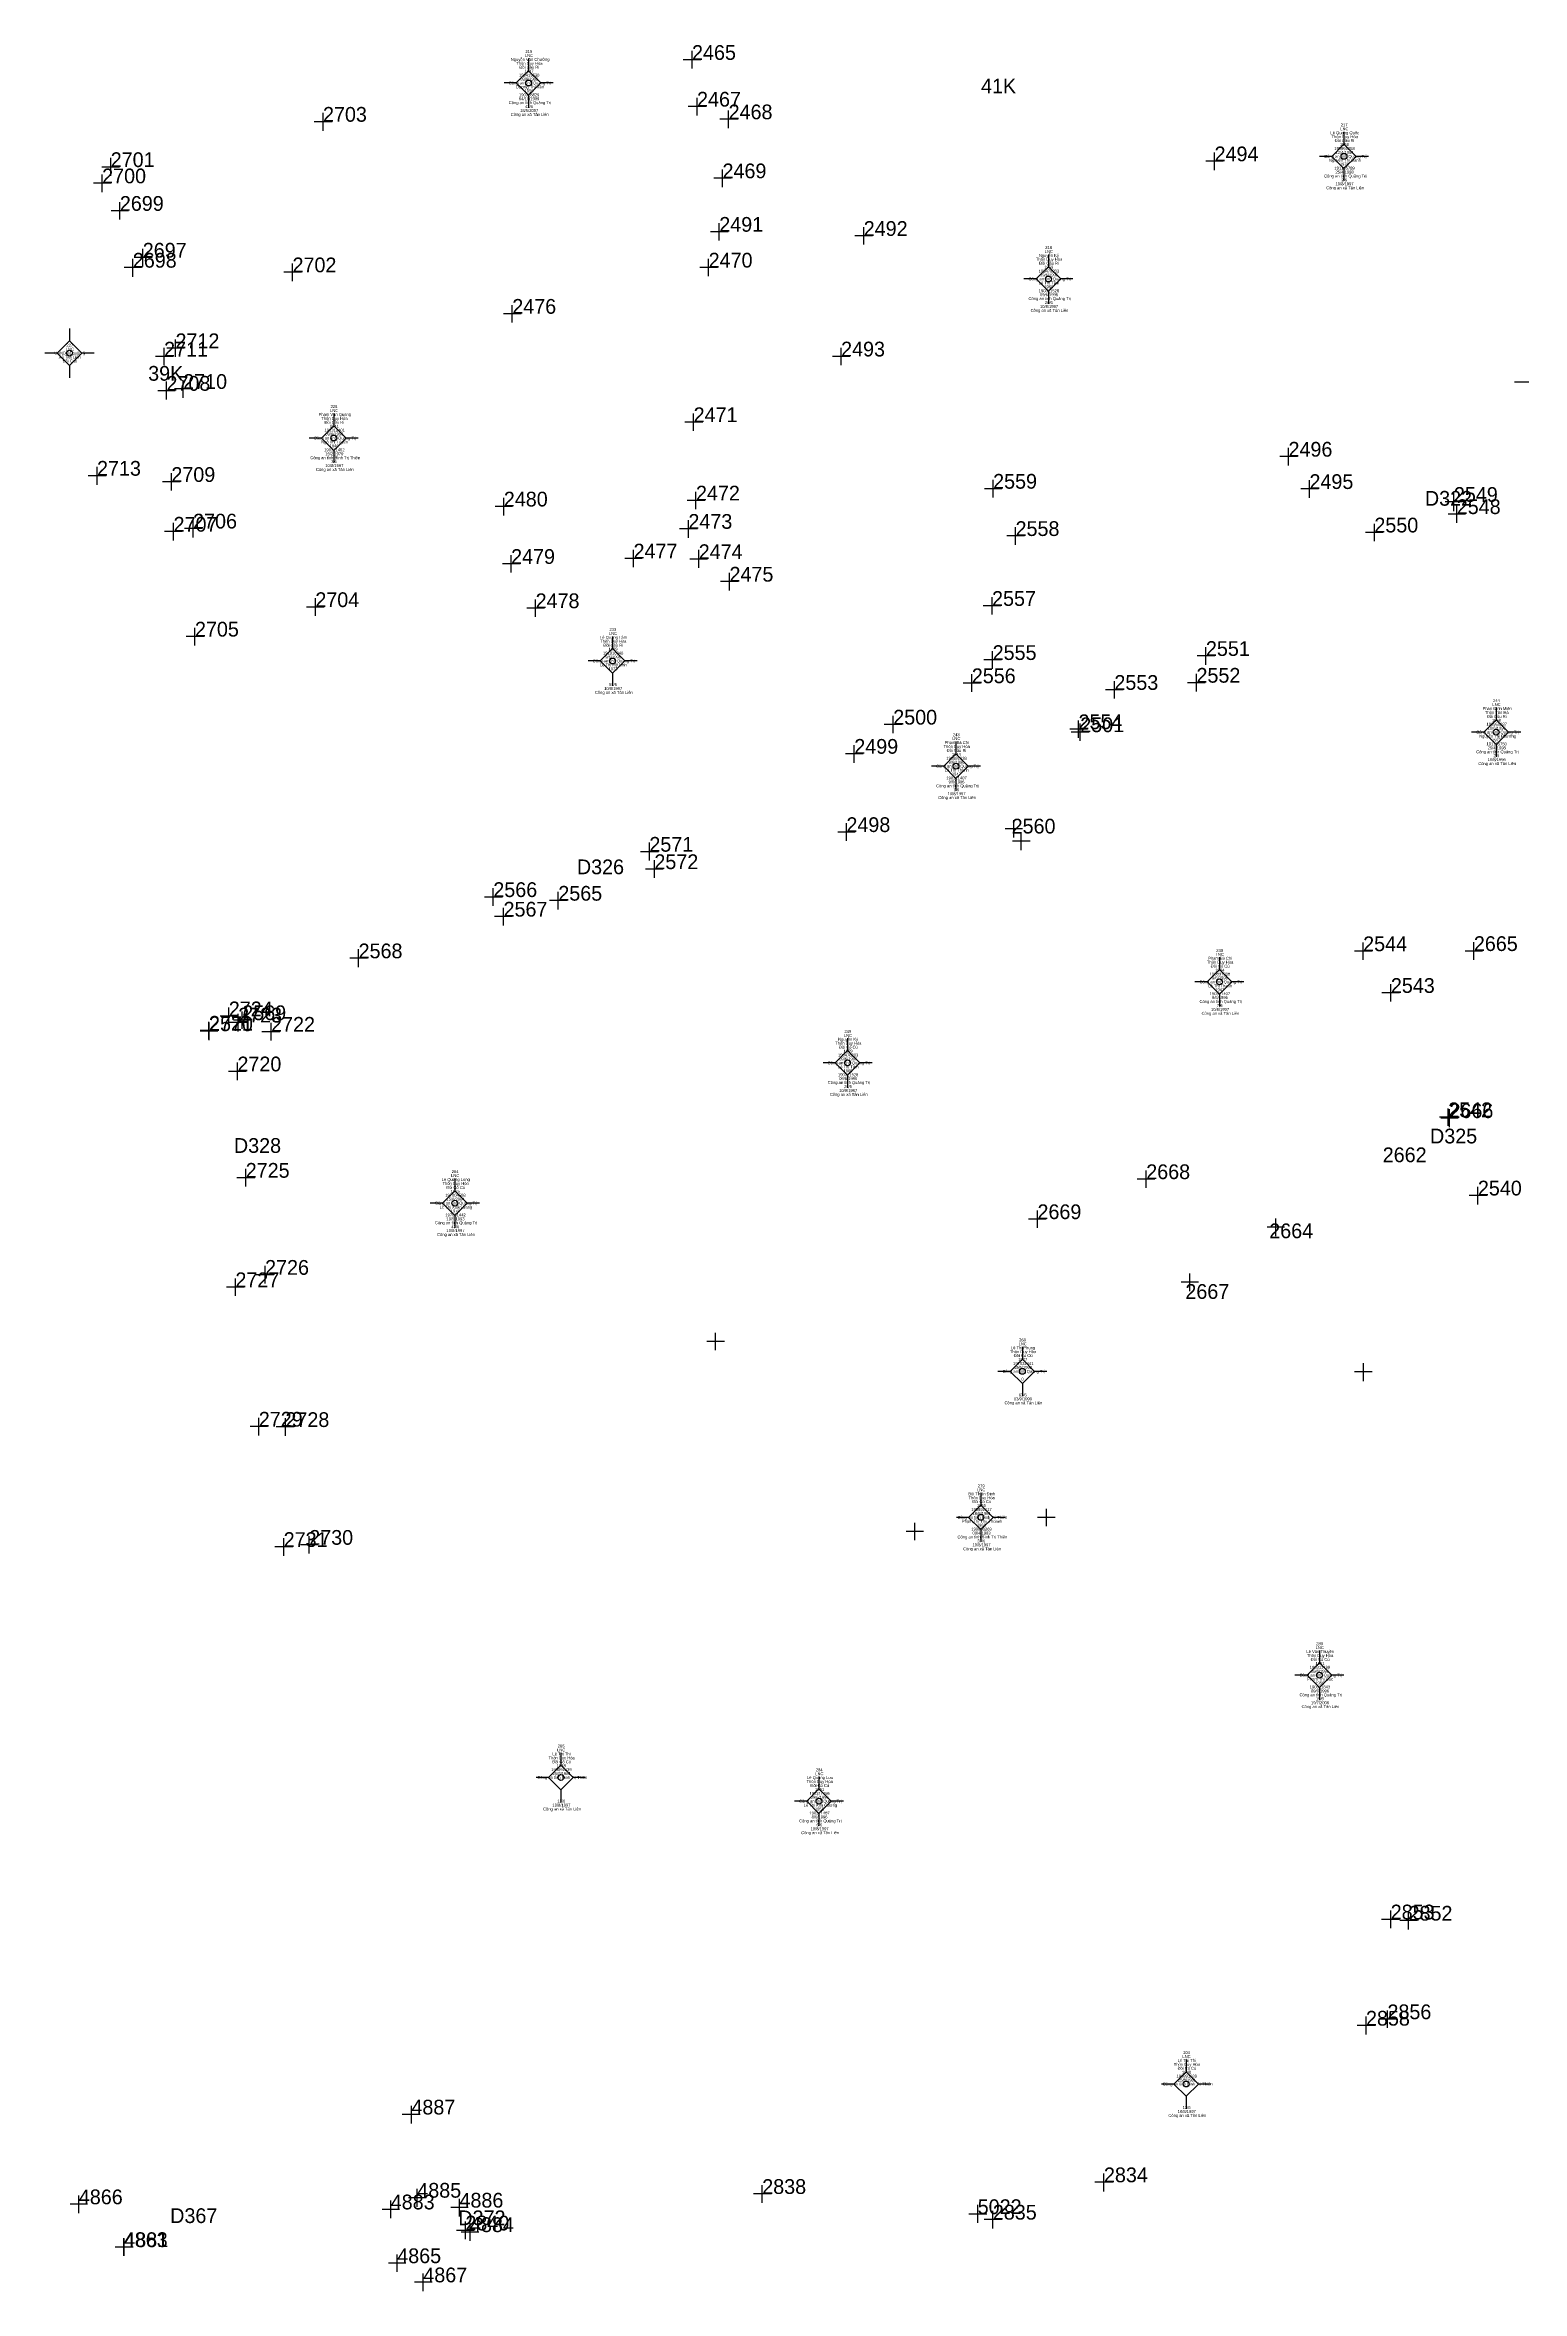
# Model space of a CAD drawing. Extents: x 548949 to 550223, y 1836732 to 1838051.
# Drawn here: x 549713.8 to 549864, y 1837399.5 to 1837628 of the extents above; entities that cross this region are included whole.
import ezdxf

# ---------------------------------------------------------------- set-up
doc = ezdxf.new("R2010")
doc.units = 0
for name, color, linetype in [('Level 11', 7, 'Continuous'), ('Level 15', 7, 'Continuous'), ('Level 4', 7, 'Continuous'), ('Level 5', 7, 'Continuous')]:
    doc.layers.add(name, color=color, linetype=linetype)

msp = doc.modelspace()

# ---------------------------------------------------------------- linework, layer by layer
at = {"layer": 'Level 11'}
for p, q in [((549762.97, 1837625.34), (549761.72, 1837624.09)), ((549762.97, 1837626.59), (549762.97, 1837625.34)), ((549764.22, 1837624.09), (549762.97, 1837625.34)), ((549761.72, 1837624.09), (549760.47, 1837624.09)), ((549761.72, 1837624.09), (549762.97, 1837622.84)), ((549762.97, 1837622.84), (549764.22, 1837624.09)), ((549762.97, 1837622.84), (549762.97, 1837621.59)), ((549765.47, 1837624.09), (549764.22, 1837624.09)), ((549845.89, 1837617.88), (549844.64, 1837616.63)), ((549845.89, 1837619.13), (549845.89, 1837617.88)), ((549847.14, 1837616.63), (549845.89, 1837617.88)), ((549844.64, 1837616.63), (549843.39, 1837616.63)), ((549844.64, 1837616.63), (549845.89, 1837615.38)), ((549845.89, 1837615.38), (549847.14, 1837616.63)), ((549848.39, 1837616.63), (549847.14, 1837616.63)), ((549845.89, 1837615.38), (549845.89, 1837614.13)), ((549815.83, 1837606.66), (549815.83, 1837605.41)), ((549814.58, 1837604.16), (549813.33, 1837604.16)), ((549815.83, 1837605.41), (549814.58, 1837604.16)), ((549814.58, 1837604.16), (549815.83, 1837602.91)), ((549817.08, 1837604.16), (549815.83, 1837605.41)), ((549815.83, 1837602.91), (549817.08, 1837604.16)), ((549818.33, 1837604.16), (549817.08, 1837604.16)), ((549815.83, 1837602.91), (549815.83, 1837601.66)), ((549716.28, 1837597.87), (549715.03, 1837596.62)), ((549716.28, 1837599.12), (549716.28, 1837597.87)), ((549717.53, 1837596.62), (549716.28, 1837597.87)), ((549715.03, 1837596.62), (549713.78, 1837596.62)), ((549715.03, 1837596.62), (549716.28, 1837595.37)), ((549716.28, 1837595.37), (549717.53, 1837596.62)), ((549716.28, 1837595.37), (549716.28, 1837594.12)), ((549718.78, 1837596.62), (549717.53, 1837596.62)), ((549743.15, 1837590.48), (549743.15, 1837589.23)), ((549743.15, 1837589.23), (549741.9, 1837587.98)), ((549744.4, 1837587.98), (549743.15, 1837589.23)), ((549741.9, 1837587.98), (549740.65, 1837587.98)), ((549741.9, 1837587.98), (549743.15, 1837586.73)), ((549743.15, 1837586.73), (549744.4, 1837587.98)), ((549743.15, 1837586.73), (549743.15, 1837585.48)), ((549745.65, 1837587.98), (549744.4, 1837587.98)), ((549771.51, 1837567.81), (549771.51, 1837566.56)), ((549770.26, 1837565.31), (549769.01, 1837565.31)), ((549771.51, 1837566.56), (549770.26, 1837565.31)), ((549770.26, 1837565.31), (549771.51, 1837564.06)), ((549772.76, 1837565.31), (549771.51, 1837566.56)), ((549771.51, 1837564.06), (549772.76, 1837565.31)), ((549774.01, 1837565.31), (549772.76, 1837565.31)), ((549771.51, 1837564.06), (549771.51, 1837562.81)), ((549861.36, 1837559.32), (549860.11, 1837558.07)), ((549861.36, 1837560.57), (549861.36, 1837559.32)), ((549862.61, 1837558.07), (549861.36, 1837559.32)), ((549806.43, 1837557.11), (549806.43, 1837555.86)), ((549860.11, 1837558.07), (549858.86, 1837558.07)), ((549860.11, 1837558.07), (549861.36, 1837556.82)), ((549861.36, 1837556.82), (549862.61, 1837558.07)), ((549861.36, 1837556.82), (549861.36, 1837555.57)), ((549863.86, 1837558.07), (549862.61, 1837558.07)), ((549805.18, 1837554.61), (549803.93, 1837554.61)), ((549806.43, 1837555.86), (549805.18, 1837554.61)), ((549805.18, 1837554.61), (549806.43, 1837553.36)), ((549807.68, 1837554.61), (549806.43, 1837555.86)), ((549806.43, 1837553.36), (549807.68, 1837554.61)), ((549808.93, 1837554.61), (549807.68, 1837554.61)), ((549806.43, 1837553.36), (549806.43, 1837552.11)), ((549833.22, 1837533.92), (549831.97, 1837532.67)), ((549833.22, 1837535.17), (549833.22, 1837533.92)), ((549834.47, 1837532.67), (549833.22, 1837533.92)), ((549831.97, 1837532.67), (549830.72, 1837532.67)), ((549831.97, 1837532.67), (549833.22, 1837531.42)), ((549833.22, 1837531.42), (549834.47, 1837532.67)), ((549833.22, 1837531.42), (549833.22, 1837530.17)), ((549835.72, 1837532.67), (549834.47, 1837532.67)), ((549795.41, 1837526.93), (549795.41, 1837525.68)), ((549794.16, 1837524.43), (549792.91, 1837524.43)), ((549795.41, 1837525.68), (549794.16, 1837524.43)), ((549794.16, 1837524.43), (549795.41, 1837523.18)), ((549796.66, 1837524.43), (549795.41, 1837525.68)), ((549795.41, 1837523.18), (549796.66, 1837524.43)), ((549797.91, 1837524.43), (549796.66, 1837524.43)), ((549795.41, 1837523.18), (549795.41, 1837521.93)), ((549755.47, 1837512.67), (549755.47, 1837511.42)), ((549755.47, 1837511.42), (549754.22, 1837510.17)), ((549756.72, 1837510.17), (549755.47, 1837511.42)), ((549754.22, 1837510.17), (549752.97, 1837510.17)), ((549754.22, 1837510.17), (549755.47, 1837508.92)), ((549755.47, 1837508.92), (549756.72, 1837510.17)), ((549755.47, 1837508.92), (549755.47, 1837507.67)), ((549757.97, 1837510.17), (549756.72, 1837510.17)), ((549813.18, 1837495.56), (549813.18, 1837494.31)), ((549811.93, 1837493.06), (549810.68, 1837493.06)), ((549813.18, 1837494.31), (549811.93, 1837493.06)), ((549811.93, 1837493.06), (549813.18, 1837491.81)), ((549814.43, 1837493.06), (549813.18, 1837494.31)), ((549813.18, 1837491.81), (549814.43, 1837493.06)), ((549815.68, 1837493.06), (549814.43, 1837493.06)), ((549813.18, 1837491.81), (549813.18, 1837490.56)), ((549808.97, 1837480.71), (549808.97, 1837479.46)), ((549808.97, 1837479.46), (549807.72, 1837478.21)), ((549810.22, 1837478.21), (549808.97, 1837479.46)), ((549807.72, 1837478.21), (549806.47, 1837478.21)), ((549807.72, 1837478.21), (549808.97, 1837476.96)), ((549808.97, 1837476.96), (549810.22, 1837478.21)), ((549808.97, 1837476.96), (549808.97, 1837475.71)), ((549811.47, 1837478.21), (549810.22, 1837478.21)), ((549843.39, 1837463.41), (549842.14, 1837462.16)), ((549843.39, 1837464.66), (549843.39, 1837463.41)), ((549844.64, 1837462.16), (549843.39, 1837463.41)), ((549842.14, 1837462.16), (549840.89, 1837462.16)), ((549842.14, 1837462.16), (549843.39, 1837460.91)), ((549843.39, 1837460.91), (549844.64, 1837462.16)), ((549843.39, 1837460.91), (549843.39, 1837459.66)), ((549845.89, 1837462.16), (549844.64, 1837462.16)), ((549766.25, 1837454.25), (549766.25, 1837453)), ((549765, 1837451.75), (549763.75, 1837451.75)), ((549766.25, 1837453), (549765, 1837451.75)), ((549765, 1837451.75), (549766.25, 1837450.5)), ((549767.5, 1837451.75), (549766.25, 1837453)), ((549766.25, 1837450.5), (549767.5, 1837451.75)), ((549768.75, 1837451.75), (549767.5, 1837451.75)), ((549792.5, 1837451.84), (549792.5, 1837450.59)), ((549766.25, 1837450.5), (549766.25, 1837449.25)), ((549791.25, 1837449.34), (549790, 1837449.34)), ((549792.5, 1837450.59), (549791.25, 1837449.34)), ((549791.25, 1837449.34), (549792.5, 1837448.09)), ((549793.75, 1837449.34), (549792.5, 1837450.59)), ((549792.5, 1837448.09), (549793.75, 1837449.34)), ((549795, 1837449.34), (549793.75, 1837449.34)), ((549792.5, 1837448.09), (549792.5, 1837446.84)), ((549829.84, 1837421.83), (549828.59, 1837420.58)), ((549829.84, 1837423.08), (549829.84, 1837421.83)), ((549831.09, 1837420.58), (549829.84, 1837421.83)), ((549828.59, 1837420.58), (549827.34, 1837420.58)), ((549828.59, 1837420.58), (549829.84, 1837419.33)), ((549829.84, 1837419.33), (549831.09, 1837420.58)), ((549829.84, 1837419.33), (549829.84, 1837418.08)), ((549832.34, 1837420.58), (549831.09, 1837420.58))]:
    msp.add_line(p, q, dxfattribs=at)
for centre in [(549762.97, 1837624.09), (549845.89, 1837616.63), (549815.83, 1837604.16), (549716.28, 1837596.62), (549743.15, 1837587.98), (549771.51, 1837565.31), (549861.36, 1837558.07), (549806.43, 1837554.61), (549833.22, 1837532.67), (549795.41, 1837524.43), (549755.47, 1837510.17), (549813.18, 1837493.06), (549808.97, 1837478.21), (549843.39, 1837462.16), (549766.25, 1837451.75), (549792.5, 1837449.34), (549829.84, 1837420.58)]:
    msp.add_circle(centre, 0.3, dxfattribs=at)
at = {"layer": 'Level 4'}
for p, q in [((549779.59, 1837625.55), (549779.59, 1837627.36)), ((549780.48, 1837626.44), (549778.7, 1837626.44)), ((549780.1, 1837620.8), (549780.1, 1837622.58)), ((549742.98, 1837620.15), (549741.17, 1837620.15)), ((549742.06, 1837619.22), (549742.06, 1837621.04)), ((549780.99, 1837621.69), (549779.21, 1837621.69)), ((549784.24, 1837620.4), (549782.42, 1837620.4)), ((549783.31, 1837619.51), (549783.31, 1837621.29)), ((549721.36, 1837615.54), (549719.58, 1837615.54)), ((549720.47, 1837614.65), (549720.47, 1837616.47)), ((549833.62, 1837616.13), (549831.84, 1837616.13)), ((549832.73, 1837615.24), (549832.73, 1837617.02)), ((549720.49, 1837613.89), (549718.71, 1837613.89)), ((549719.6, 1837613), (549719.6, 1837614.78)), ((549783.58, 1837614.4), (549781.8, 1837614.4)), ((549782.69, 1837613.51), (549782.69, 1837615.29)), ((549722.29, 1837611.09), (549720.51, 1837611.09)), ((549721.4, 1837610.2), (549721.4, 1837611.98)), ((549783.28, 1837608.96), (549781.47, 1837608.96)), ((549782.36, 1837608.07), (549782.36, 1837609.85)), ((549797.05, 1837607.65), (549797.05, 1837609.43)), ((549724.66, 1837606.33), (549722.84, 1837606.33)), ((549723.73, 1837605.44), (549723.73, 1837607.22)), ((549797.94, 1837608.54), (549796.16, 1837608.54)), ((549723.61, 1837605.31), (549721.83, 1837605.31)), ((549722.72, 1837604.38), (549722.72, 1837606.2)), ((549739.88, 1837604.84), (549738.07, 1837604.84)), ((549738.96, 1837603.95), (549738.96, 1837605.73)), ((549782.17, 1837605.32), (549780.39, 1837605.32)), ((549781.28, 1837604.43), (549781.28, 1837606.21)), ((549762.2, 1837600.62), (549760.42, 1837600.62)), ((549761.31, 1837599.73), (549761.31, 1837601.51)), ((549727.06, 1837596.23), (549727.06, 1837598.01)), ((549794.75, 1837595.39), (549794.75, 1837597.17)), ((549726.79, 1837596.27), (549725.01, 1837596.27)), ((549725.9, 1837595.38), (549725.9, 1837597.16)), ((549727.95, 1837597.12), (549726.17, 1837597.12)), ((549795.64, 1837596.28), (549793.86, 1837596.28)), ((549727.03, 1837592.79), (549725.25, 1837592.79)), ((549726.14, 1837591.9), (549726.14, 1837593.72)), ((549728.76, 1837592.98), (549726.95, 1837592.98)), ((549727.84, 1837592.06), (549727.84, 1837593.87)), ((549865, 1837593.66), (549863.22, 1837593.66)), ((549779.75, 1837588.71), (549779.75, 1837590.49)), ((549780.68, 1837589.6), (549778.86, 1837589.6)), ((549841.18, 1837586.09), (549839.36, 1837586.09)), ((549840.25, 1837585.2), (549840.25, 1837586.98)), ((549720, 1837584.15), (549718.19, 1837584.15)), ((549719.08, 1837583.22), (549719.08, 1837585.04)), ((549727.53, 1837583.52), (549725.75, 1837583.52)), ((549726.64, 1837582.63), (549726.64, 1837584.41)), ((549810.21, 1837581.94), (549810.21, 1837583.72)), ((549842.38, 1837581.91), (549842.38, 1837583.69)), ((549760.45, 1837580.1), (549760.45, 1837581.91)), ((549780.89, 1837581.63), (549779.1, 1837581.63)), ((549779.99, 1837580.74), (549779.99, 1837582.52)), ((549811.1, 1837582.83), (549809.32, 1837582.83)), ((549843.3, 1837582.8), (549841.49, 1837582.8)), ((549857.96, 1837581.49), (549856.18, 1837581.49)), ((549857.07, 1837580.56), (549857.07, 1837582.38)), ((549857.36, 1837579.36), (549857.36, 1837581.18)), ((549726.86, 1837577.57), (549726.86, 1837579.35)), ((549728.85, 1837577.86), (549728.85, 1837579.67)), ((549761.34, 1837581.02), (549759.56, 1837581.02)), ((549779.22, 1837577.82), (549779.22, 1837579.64)), ((549812.49, 1837577.13), (549812.49, 1837578.91)), ((549848.98, 1837577.49), (549848.98, 1837579.27)), ((549858.25, 1837580.25), (549856.47, 1837580.25)), ((549727.75, 1837578.46), (549725.94, 1837578.46)), ((549729.74, 1837578.78), (549727.96, 1837578.78)), ((549773.64, 1837574.84), (549773.64, 1837576.62)), ((549780.15, 1837578.75), (549778.33, 1837578.75)), ((549813.39, 1837578.02), (549811.6, 1837578.02)), ((549849.87, 1837578.38), (549848.09, 1837578.38)), ((549762.12, 1837575.18), (549760.3, 1837575.18)), ((549761.19, 1837574.29), (549761.19, 1837576.07)), ((549774.53, 1837575.73), (549772.75, 1837575.73)), ((549781.16, 1837575.67), (549779.38, 1837575.67)), ((549780.27, 1837574.78), (549780.27, 1837576.6)), ((549784.29, 1837573.38), (549782.48, 1837573.38)), ((549783.4, 1837572.49), (549783.4, 1837574.27)), ((549742.18, 1837570.79), (549740.39, 1837570.79)), ((549741.28, 1837569.9), (549741.28, 1837571.68)), ((549764.6, 1837570.68), (549762.79, 1837570.68)), ((549763.68, 1837569.79), (549763.68, 1837571.57)), ((549810.99, 1837570.91), (549809.18, 1837570.91)), ((549810.1, 1837570.02), (549810.1, 1837571.8)), ((549729.93, 1837567.79), (549728.15, 1837567.79)), ((549729.04, 1837566.89), (549729.04, 1837568.68)), ((549811.05, 1837565.41), (549809.27, 1837565.41)), ((549810.16, 1837564.52), (549810.16, 1837566.3)), ((549832.74, 1837565.82), (549830.96, 1837565.82)), ((549831.85, 1837564.93), (549831.85, 1837566.71)), ((549808.93, 1837563.05), (549807.15, 1837563.05)), ((549808.04, 1837562.16), (549808.04, 1837563.98)), ((549822.54, 1837561.48), (549822.54, 1837563.26)), ((549831.78, 1837563.1), (549829.96, 1837563.1)), ((549830.89, 1837562.21), (549830.89, 1837563.99)), ((549823.43, 1837562.37), (549821.65, 1837562.37)), ((549800.94, 1837558.84), (549799.12, 1837558.84)), ((549800.05, 1837557.95), (549800.05, 1837559.74)), ((549819.82, 1837558.37), (549818, 1837558.37)), ((549818.89, 1837557.48), (549818.89, 1837559.26)), ((549819.07, 1837557.18), (549819.07, 1837558.96)), ((549796.09, 1837554.94), (549796.09, 1837556.76)), ((549796.09, 1837555.55), (549796.09, 1837556.18)), ((549819.96, 1837558.07), (549818.14, 1837558.07)), ((549796.98, 1837555.87), (549795.2, 1837555.87)), ((549796.4, 1837555.87), (549795.78, 1837555.87)), ((549796.18, 1837547.91), (549794.4, 1837547.91)), ((549795.29, 1837547.02), (549795.29, 1837548.8)), ((549813.2, 1837548.23), (549811.42, 1837548.23)), ((549813.96, 1837546.97), (549812.17, 1837546.97)), ((549812.31, 1837547.34), (549812.31, 1837549.12)), ((549813.07, 1837546.08), (549813.07, 1837547.86)), ((549776.18, 1837545.91), (549774.36, 1837545.91)), ((549775.25, 1837545.02), (549775.25, 1837546.84)), ((549775.76, 1837543.25), (549775.76, 1837545.06)), ((549776.65, 1837544.14), (549774.87, 1837544.14)), ((549760.3, 1837541.3), (549758.49, 1837541.3)), ((549759.38, 1837540.41), (549759.38, 1837542.19)), ((549760.42, 1837538.42), (549760.42, 1837540.2)), ((549766.89, 1837540.93), (549765.1, 1837540.93)), ((549765.99, 1837540.04), (549765.99, 1837541.82)), ((549761.31, 1837539.31), (549759.5, 1837539.31)), ((549745.68, 1837534.18), (549745.68, 1837536)), ((549848.73, 1837535.79), (549846.95, 1837535.79)), ((549847.84, 1837534.9), (549847.84, 1837536.68)), ((549859.99, 1837535.81), (549858.21, 1837535.81)), ((549859.1, 1837534.92), (549859.1, 1837536.7)), ((549746.57, 1837535.07), (549744.79, 1837535.07)), ((549851.55, 1837531.55), (549849.74, 1837531.55)), ((549850.66, 1837530.66), (549850.66, 1837532.44)), ((549733.37, 1837529.17), (549731.59, 1837529.17)), ((549732.48, 1837528.28), (549732.48, 1837530.06)), ((549734.78, 1837528.78), (549732.96, 1837528.78)), ((549733.43, 1837527.64), (549733.43, 1837529.43)), ((549733.85, 1837527.89), (549733.85, 1837529.67)), ((549731.35, 1837527.71), (549729.57, 1837527.71)), ((549731.36, 1837527.66), (549729.57, 1837527.66)), ((549730.46, 1837526.82), (549730.46, 1837528.6)), ((549730.47, 1837526.74), (549730.47, 1837528.55)), ((549734.32, 1837528.54), (549732.54, 1837528.54)), ((549737.67, 1837527.6), (549735.85, 1837527.6)), ((549736.78, 1837526.71), (549736.78, 1837528.49)), ((549733.36, 1837522.68), (549733.36, 1837524.46)), ((549734.25, 1837523.57), (549732.44, 1837523.57)), ((549856.49, 1837518.02), (549856.49, 1837519.8)), ((549856.62, 1837517.9), (549856.62, 1837519.71)), ((549857.38, 1837518.91), (549855.6, 1837518.91)), ((549857.51, 1837518.82), (549855.73, 1837518.82)), ((549735.12, 1837512.75), (549733.31, 1837512.75)), ((549734.2, 1837511.86), (549734.2, 1837513.64)), ((549825.78, 1837511.72), (549825.78, 1837513.5)), ((549826.67, 1837512.61), (549824.85, 1837512.61)), ((549860.44, 1837510.95), (549858.62, 1837510.95)), ((549859.51, 1837510.02), (549859.51, 1837511.84)), ((549815.61, 1837508.54), (549813.82, 1837508.54)), ((549814.72, 1837507.65), (549814.72, 1837509.43)), ((549838.96, 1837506.8), (549838.96, 1837508.61)), ((549839.85, 1837507.72), (549838.07, 1837507.72)), ((549736.17, 1837501.99), (549736.17, 1837503.8)), ((549734.04, 1837501.62), (549732.26, 1837501.62)), ((549733.15, 1837500.73), (549733.15, 1837502.51)), ((549737.06, 1837502.88), (549735.24, 1837502.88)), ((549831.1, 1837502.13), (549829.32, 1837502.13)), ((549830.21, 1837501.2), (549830.21, 1837503.02)), ((549781.99, 1837495.2), (549781.99, 1837496.98)), ((549782.88, 1837496.09), (549781.09, 1837496.09)), ((549848.75, 1837493), (549846.97, 1837493)), ((549847.86, 1837492.07), (549847.86, 1837493.89)), ((549735.53, 1837486.55), (549735.53, 1837488.33)), ((549738.24, 1837486.51), (549738.24, 1837488.29)), ((549736.42, 1837487.44), (549734.64, 1837487.44)), ((549739.13, 1837487.4), (549737.31, 1837487.4)), ((549815.63, 1837477.3), (549815.63, 1837479.08)), ((549740.66, 1837474.53), (549740.66, 1837476.31)), ((549803.14, 1837476.78), (549801.35, 1837476.78)), ((549802.25, 1837475.89), (549802.25, 1837477.67)), ((549816.52, 1837478.19), (549814.73, 1837478.19)), ((549738.98, 1837475.2), (549737.17, 1837475.2)), ((549738.06, 1837474.31), (549738.06, 1837476.09)), ((549741.55, 1837475.42), (549739.77, 1837475.42)), ((549851.53, 1837437.32), (549849.72, 1837437.32)), ((549850.64, 1837436.43), (549850.64, 1837438.21)), ((549852.46, 1837436.31), (549852.46, 1837438.12)), ((549853.35, 1837437.2), (549851.57, 1837437.2)), ((549849.06, 1837426.52), (549847.24, 1837426.52)), ((549848.13, 1837425.63), (549848.13, 1837427.44)), ((549851.2, 1837427.17), (549849.42, 1837427.17)), ((549850.31, 1837426.28), (549850.31, 1837428.06)), ((549751.94, 1837417.48), (549750.12, 1837417.48)), ((549751.05, 1837416.56), (549751.05, 1837418.37)), ((549751.65, 1837408.1), (549751.65, 1837409.91)), ((549786.73, 1837408.48), (549786.73, 1837410.29)), ((549822.37, 1837410.59), (549820.56, 1837410.59)), ((549821.48, 1837409.66), (549821.48, 1837411.48)), ((549718.12, 1837408.35), (549716.34, 1837408.35)), ((549717.23, 1837407.46), (549717.23, 1837409.24)), ((549749.84, 1837407.83), (549748.06, 1837407.83)), ((549748.95, 1837406.94), (549748.95, 1837408.72)), ((549752.54, 1837409.02), (549750.76, 1837409.02)), ((549756.83, 1837408.01), (549755.05, 1837408.01)), ((549755.94, 1837407.12), (549755.94, 1837408.9)), ((549787.66, 1837409.4), (549785.84, 1837409.4)), ((549808.64, 1837406.46), (549808.64, 1837408.28)), ((549810.18, 1837405.89), (549810.18, 1837407.68)), ((549757.43, 1837405.69), (549755.65, 1837405.69)), ((549757.9, 1837405.52), (549756.11, 1837405.52)), ((549756.54, 1837404.8), (549756.54, 1837406.58)), ((549757.01, 1837404.63), (549757.01, 1837406.41)), ((549809.56, 1837407.35), (549807.75, 1837407.35)), ((549811.1, 1837406.79), (549809.29, 1837406.79)), ((549722.69, 1837404), (549720.91, 1837404)), ((549722.74, 1837403.99), (549720.96, 1837403.99)), ((549721.8, 1837403.11), (549721.8, 1837404.89)), ((549721.85, 1837403.1), (549721.85, 1837404.88)), ((549749.61, 1837401.47), (549749.61, 1837403.25)), ((549750.5, 1837402.36), (549748.72, 1837402.36)), ((549752.26, 1837399.52), (549752.26, 1837401.3)), ((549753.15, 1837400.41), (549751.37, 1837400.41))]:
    msp.add_line(p, q, dxfattribs=at)

# ---------------------------------------------------------------- texts
at = {"layer": 'Level 15'}
for s, p in [('LNC', (549762.59, 1837626.74)), ('216', (549762.65, 1837627.14)), ('Nguyễn Văn Chưởng', (549761.16, 1837626.34)), ('Thôn Duy Hòa', (549761.71, 1837625.94)), ('190419530', (549761.99, 1837624.74)), ('Đồi Cầu Ri', (549762.03, 1837625.54)), ('09/6/1996', (549762.11, 1837624.34)), ('1947', (549762.55, 1837625.14)), ('Công an tỉnh Quảng Trị', (549760.95, 1837623.94)), ('Dương Thị Vân', (549761.67, 1837623.54)), ('04/10/1999', (549761.99, 1837622.34)), ('190328829', (549761.99, 1837622.74)), ('1956', (549762.55, 1837623.14)), ('Công an tỉnh Quảng Trị', (549760.95, 1837621.94)), ('Công an xã Tân Liên', (549761.16, 1837620.74)), ('18/5/2007', (549762.11, 1837621.14)), ('42/6', (549762.61, 1837621.54)), ('Lê Quang Quốc', (549844.51, 1837618.88)), ('Thôn Duy Hòa', (549844.63, 1837618.48)), ('Đồi Cầu Ri', (549844.95, 1837618.08)), ('1968', (549845.47, 1837617.68)), ('LNC', (549845.51, 1837619.28)), ('217', (549845.57, 1837619.68)), ('Công an tỉnh Quảng Trị', (549843.87, 1837616.48)), ('Nguyễn Thị Oanh', (549844.37, 1837616.08)), ('190950258', (549844.91, 1837617.28)), ('191165789', (549844.91, 1837615.28)), ('12/4/1994', (549845.03, 1837616.88)), ('1970', (549845.47, 1837615.68)), ('Công an tỉnh Quảng Trị', (549843.87, 1837614.48)), ('Công an xã Tân Liên', (549844.08, 1837613.28)), ('25/4/1998', (549845.03, 1837614.88)), ('10/8/1997', (549845.03, 1837613.68)), ('2/6', (549845.63, 1837614.08)), ('Thôn Duy Hòa', (549814.57, 1837606.01)), ('Nguyễn Kỷ', (549814.87, 1837606.41)), ('LNC', (549815.45, 1837606.81)), ('218', (549815.51, 1837607.21)), ('Công an tỉnh Quảng Trị', (549813.81, 1837604.01)), ('190478203', (549814.85, 1837604.81)), ('Đồi Cầu Ri', (549814.89, 1837605.61)), ('09/6/1996', (549814.97, 1837604.41)), ('1959', (549815.41, 1837605.21)), ('Công an tỉnh Quảng Trị', (549813.81, 1837602.01)), ('Lê Thị Tâm', (549814.85, 1837603.61)), ('190311528', (549814.85, 1837602.81)), ('09/6/1996', (549814.97, 1837602.41)), ('1960', (549815.41, 1837603.21)), ('26/6', (549815.47, 1837601.61)), ('Công an xã Tân Liên', (549814.02, 1837600.81)), ('10/8/1997', (549814.97, 1837601.21)), ('LNC', (549715.9, 1837596.87)), ('227', (549715.96, 1837597.27)), ('UBND xã quản lý ', (549714.74, 1837596.47)), ('Xã Tân Liên ', (549715.18, 1837596.07)), ('Đồi Cao', (549715.58, 1837595.67)), ('Phạm Văn Quang', (549741.61, 1837590.23)), ('LNC', (549742.77, 1837590.63)), ('228', (549742.83, 1837591.03)), ('Công an tỉnh Quảng Trị', (549741.13, 1837587.83)), ('Thôn Duy Hòa', (549741.89, 1837589.83)), ('Đồi Cầu Ri', (549742.21, 1837589.43)), ('190311401', (549742.21, 1837588.63)), ('09/6/1996', (549742.29, 1837588.23)), ('1941', (549742.75, 1837589.03)), ('Công an tỉnh Bình Trị Thiên', (549740.77, 1837585.83)), ('Ngô Thị Tuyến', (549741.87, 1837587.43)), ('190311462', (549742.18, 1837586.63)), ('15/2/1979', (549742.29, 1837586.23)), ('1946', (549742.73, 1837587.03)), ('3/6', (549742.89, 1837585.43)), ('Công an xã Tân Liên', (549741.34, 1837584.63)), ('10/8/1997', (549742.29, 1837585.03)), ('Lê Quang Lâm', (549770.23, 1837567.56)), ('Thôn Duy Hòa', (549770.25, 1837567.16)), ('LNC', (549771.13, 1837567.96)), ('233', (549771.19, 1837568.36)), ('Công an tỉnh Quảng Trị', (549769.49, 1837565.16)), ('191016940', (549770.53, 1837565.96)), ('Đồi Cầu Ri', (549770.57, 1837566.76)), ('9/6/1996', (549770.76, 1837565.56)), ('1969', (549771.09, 1837566.36)), ('Lê Thị Mỹ Linh', (549770.23, 1837564.76)), ('1973', (549771.09, 1837564.36)), ('59/6', (549771.15, 1837562.76)), (' Công an xã Tân Liên ', (549769.6, 1837561.96)), ('10/8/1997', (549770.65, 1837562.36)), ('Phan Đình Miên', (549859.98, 1837560.32)), ('LNC', (549860.98, 1837560.72)), ('244', (549861.04, 1837561.12)), ('Thôn Tân Hà', (549860.22, 1837559.92)), ('190950287', (549860.38, 1837558.72)), ('Đồi Cầu Ri', (549860.42, 1837559.52)), ('10/6/1996', (549860.5, 1837558.32)), ('1968', (549860.94, 1837559.12)), ('Thôn Duy Hòa', (549805.17, 1837556.46)), ('Phạm Bá Chi', (549805.29, 1837556.86)), ('Đồi Cầu Ri', (549805.49, 1837556.06)), ('LNC', (549806.05, 1837557.26)), ('243', (549806.11, 1837557.66)), ('Công an tỉnh Quảng Trị', (549859.34, 1837557.92)), ('Công an tỉnh Quảng Trị', (549859.34, 1837555.92)), ('Nguyễn Thị Phương', (549859.64, 1837557.52)), ('191165750', (549860.38, 1837556.72)), ('25/4/1998', (549860.5, 1837556.32)), ('1972', (549860.94, 1837557.12)), ('Công an tỉnh Quảng Trị', (549804.41, 1837554.46)), ('Lê Thị Thanh', (549805.29, 1837554.06)), ('190891038', (549805.45, 1837555.26)), ('9/6/1996', (549805.68, 1837554.86)), ('1944', (549806.01, 1837555.66)), ('1947', (549806.01, 1837553.66)), ('Công an xã Tân Liên', (549859.55, 1837554.72)), ('15/8/1996', (549860.5, 1837555.12)), ('2/9', (549861.1, 1837555.52)), ('Công an tỉnh Quảng Trị', (549804.41, 1837552.46)), ('Công an xã Tân Liên', (549804.62, 1837551.26)), ('190311407', (549805.45, 1837553.26)), ('10/8/1997', (549805.57, 1837551.66)), ('9/6/1996', (549805.68, 1837552.86)), ('7/6', (549806.17, 1837552.06)), ('LNC', (549832.84, 1837535.32)), ('248', (549832.9, 1837535.72)), ('Thôn Duy Hòa', (549831.96, 1837534.52)), ('Phạm Bá Chi', (549832.08, 1837534.92)), ('190891038', (549832.24, 1837533.32)), ('Đồi Cỏ Cú', (549832.34, 1837534.12)), ('9/6/1996', (549832.47, 1837532.92)), ('1944', (549832.8, 1837533.72)), ('Công an tỉnh Quảng Trị', (549831.2, 1837532.52)), ('Lê Thị Thanh', (549832.08, 1837532.12)), ('190311407', (549832.24, 1837531.32)), ('9/6/1996', (549832.47, 1837530.92)), ('1947', (549832.8, 1837531.72)), ('Công an tỉnh Quảng Trị', (549831.2, 1837530.52)), ('Công an xã Tân Liên', (549831.41, 1837529.32)), ('10/8/1997', (549832.36, 1837529.72)), ('7/6', (549832.96, 1837530.12)), ('Thôn Duy Hòa', (549794.15, 1837526.28)), ('Nguyễn Kỷ', (549794.45, 1837526.68)), ('LNC', (549795.03, 1837527.08)), ('249', (549795.09, 1837527.48)), ('Công an tỉnh Quảng Trị', (549793.39, 1837524.28)), ('190478203', (549794.43, 1837525.08)), ('Lê Thị Tâm', (549794.43, 1837523.88)), ('Đồi Cỏ Cú', (549794.53, 1837525.88)), ('09/6/1996', (549794.55, 1837524.68)), ('1959', (549794.99, 1837525.48)), ('Công an tỉnh Quảng Trị', (549793.39, 1837522.28)), ('190311528', (549794.43, 1837523.08)), ('09/6/1996', (549794.55, 1837522.68)), ('10/8/1997', (549794.55, 1837521.48)), ('1960', (549794.99, 1837523.48)), ('26/6', (549795.05, 1837521.88)), ('Công an xã Tân Liên', (549793.6, 1837521.08)), ('Lê Quang Long', (549754.13, 1837512.42)), ('LNC', (549755.09, 1837512.82)), ('264', (549755.15, 1837513.22)), ('Thôn Duy Hòa', (549754.21, 1837512.02)), ('197004508', (549754.49, 1837510.82)), ('Đồi Cỏ Cú', (549754.59, 1837511.62)), ('15/6/2004', (549754.61, 1837510.42)), ('1975', (549755.05, 1837511.22)), ('Công an tỉnh Quảng Trị', (549753.45, 1837510.02)), ('Công an tỉnh Quảng Trị', (549753.45, 1837508.02)), ('Lê Thị Xuân Sang', (549753.91, 1837509.62)), ('197031442', (549754.5, 1837508.82)), ('19/5/1993', (549754.61, 1837508.42)), ('1976', (549755.05, 1837509.22)), ('Công an xã Tân Liên', (549753.66, 1837506.82)), ('10/8/1997', (549754.61, 1837507.22)), ('43/6', (549755.11, 1837507.62)), ('Thôn Duy Hòa', (549811.92, 1837494.91)), ('Lê Thị Phụng', (549812.02, 1837495.31)), ('Đồi Cỏ Cú', (549812.3, 1837494.51)), ('1977', (549812.76, 1837494.11)), ('LNC', (549812.8, 1837495.71)), ('269', (549812.86, 1837496.11)), ('Công an tỉnh Quảng Trị', (549811.16, 1837492.91)), ('197031441', (549812.24, 1837493.71)), ('19/5/1993', (549812.32, 1837493.31)), ('0', (549813.08, 1837492.11)), ('Công an xã Tân Liên', (549811.37, 1837489.71)), ('03/9/1999', (549812.32, 1837490.11)), ('63/6', (549812.82, 1837490.51)), ('Bùi Thiên Định', (549807.69, 1837480.46)), ('LNC', (549808.59, 1837480.86)), ('279', (549808.65, 1837481.26)), ('Công an tỉnh Bình Trị Thiên', (549806.59, 1837478.06)), ('Thôn Duy Hòa', (549807.71, 1837480.06)), ('190891117', (549807.99, 1837478.86)), ('Đồi Cỏ Cú', (549808.09, 1837479.66)), ('18/8/1981', (549808.13, 1837478.46)), ('1965', (549808.55, 1837479.26)), ('Công an tỉnh Bình Trị Thiên', (549806.59, 1837476.06)), ('Phạm Thị Thu Thoanh', (549807.03, 1837477.66)), ('190950269', (549807.99, 1837476.86)), ('08/4/1983', (549808.11, 1837476.46)), ('1968', (549808.55, 1837477.26)), ('Công an xã Tân Liên', (549807.16, 1837474.86)), ('10/8/1997', (549808.11, 1837475.26)), ('37/6', (549808.61, 1837475.66)), ('Lê Văn Thuyền', (549842.07, 1837464.41)), ('LNC', (549843.01, 1837464.81)), ('280', (549843.07, 1837465.21)), ('Thôn Duy Hòa', (549842.13, 1837464.01)), ('190311498', (549842.41, 1837462.81)), ('Đồi Cỏ Cú', (549842.51, 1837463.61)), ('09/6/1996', (549842.53, 1837462.41)), ('1951', (549842.99, 1837463.21)), ('Công an tỉnh Quảng Trị', (549841.37, 1837462.01)), ('Công an tỉnh Quảng Trị', (549841.37, 1837460.01)), ('Phạm Thị Cúc', (549842.15, 1837461.61)), ('190311843', (549842.41, 1837460.81)), ('09/6/1996', (549842.53, 1837460.41)), ('1956', (549842.97, 1837461.21)), ('Công an xã Tân Liên', (549841.58, 1837458.81)), ('19/7/2006', (549842.53, 1837459.21)), ('15/6', (549843.03, 1837459.61)), ('Thôn Duy Hòa', (549764.99, 1837453.6)), ('Đồi Cỏ Cú', (549765.37, 1837453.2)), ('Lê Thị Thi', (549765.39, 1837454)), ('LNC', (549765.87, 1837454.4)), ('285', (549765.93, 1837454.8)), ('Công an tỉnh Bình Trị Thiên', (549763.87, 1837451.6)), ('190891039', (549765.27, 1837452.4)), ('25/8/1981', (549765.41, 1837452)), ('1948', (549765.83, 1837452.8)), ('Thôn Duy Hòa', (549791.24, 1837451.19)), ('Lê Quang Lưu', (549791.28, 1837451.59)), ('Đồi Cỏ Cú', (549791.62, 1837450.79)), ('LNC', (549792.12, 1837451.99)), ('284', (549792.18, 1837452.39)), ('Công an xã Tân Liên', (549764.44, 1837448.4)), ('10/8/1997', (549765.39, 1837448.8)), ('12/6', (549765.89, 1837449.2)), ('Công an tỉnh Quảng Trị', (549790.48, 1837449.19)), ('Lê Thị Kim Cương', (549790.94, 1837448.79)), ('190311486', (549791.53, 1837449.99)), ('09/6/1996', (549791.64, 1837449.59)), ('1955', (549792.08, 1837448.39)), ('1951', (549792.1, 1837450.39)), ('Công an tỉnh Quảng Trị', (549790.48, 1837447.19)), ('190311487', (549791.52, 1837447.99)), ('10/8/1997', (549791.64, 1837446.39)), ('8/6/1996', (549791.75, 1837447.59)), ('6/6', (549792.24, 1837446.79)), ('Công an xã Tân Liên', (549790.69, 1837445.99)), ('304', (549829.52, 1837423.63)), ('Thôn Duy Hòa', (549828.58, 1837422.43)), ('190891039', (549828.86, 1837421.23)), ('Đồi Cỏ Cú', (549828.96, 1837422.03)), ('Lê Thị Thi', (549828.98, 1837422.83)), ('1948', (549829.42, 1837421.63)), ('LNC', (549829.46, 1837423.23)), ('Công an tỉnh Bình Trị Thiên', (549827.46, 1837420.43)), ('25/8/1981', (549829, 1837420.83)), ('Công an xã Tân Liên', (549828.03, 1837417.23)), ('10/8/1997', (549828.98, 1837417.63)), ('12/6', (549829.48, 1837418.03))]:
    msp.add_text(s, height=0.3, dxfattribs=at).set_placement(p)
at = {"layer": 'Level 4'}
for s, p in [('2492', (549797.05, 1837608.54)), ('2493', (549794.75, 1837596.28)), ('2559', (549810.21, 1837582.83)), ('2558', (549812.49, 1837578.02)), ('2557', (549810.1, 1837570.91)), ('2556', (549808.04, 1837563.05)), ('2500', (549800.05, 1837558.84)), ('2499', (549796.09, 1837555.87))]:
    msp.add_text(s, height=1.5, dxfattribs=at).set_placement(p)
at = {"layer": 'Level 5'}
for s, p in [('2465', (549779.59, 1837626.44)), ('2467', (549780.1, 1837621.69)), ('41K ', (549808.98, 1837623.03)), ('2703', (549742.06, 1837620.15)), ('2468', (549783.31, 1837620.4)), ('2701', (549720.47, 1837615.54)), ('2469', (549782.69, 1837614.4)), ('2494', (549832.73, 1837616.13)), ('2700', (549719.6, 1837613.89)), ('2699', (549721.4, 1837611.09)), ('2491', (549782.36, 1837608.96)), ('2492', (549797.05, 1837608.54)), ('2698', (549722.72, 1837605.31)), ('2697', (549723.73, 1837606.33)), ('2702', (549738.96, 1837604.84)), ('2470', (549781.28, 1837605.32)), ('2476', (549761.31, 1837600.62)), ('2711', (549725.9, 1837596.27)), ('2712', (549727.06, 1837597.12)), ('2493', (549794.75, 1837596.28)), ('39K ', (549724.28, 1837593.81)), ('2708', (549726.14, 1837592.79)), ('2710', (549727.84, 1837592.98)), ('2471', (549779.75, 1837589.6)), ('2496', (549840.25, 1837586.09)), ('2713', (549719.08, 1837584.15)), ('2709', (549726.64, 1837583.52)), ('2559', (549810.21, 1837582.83)), ('2495', (549842.38, 1837582.8)), ('2480', (549760.45, 1837581.02)), ('2472', (549779.99, 1837581.63)), ('D322 ', (549854.12, 1837581.1)), ('2549', (549857.07, 1837581.49)), ('2548', (549857.36, 1837580.25)), ('2707', (549726.86, 1837578.46)), ('2706', (549728.85, 1837578.78)), ('2473', (549779.22, 1837578.75)), ('2558', (549812.49, 1837578.02)), ('2550', (549848.98, 1837578.38)), ('2479', (549761.19, 1837575.18)), ('2477', (549773.64, 1837575.73)), ('2474', (549780.27, 1837575.67)), ('2475', (549783.4, 1837573.38)), ('2704', (549741.28, 1837570.79)), ('2478', (549763.68, 1837570.68)), ('2557', (549810.1, 1837570.91)), ('2705', (549729.04, 1837567.79)), ('2555', (549810.16, 1837565.41)), ('2551', (549831.85, 1837565.82)), ('2556', (549808.04, 1837563.05)), ('2553', (549822.54, 1837562.37)), ('2552', (549830.89, 1837563.1)), ('2500', (549800.05, 1837558.84)), ('2554', (549818.89, 1837558.37)), ('2501', (549819.07, 1837558.07)), ('2499', (549796.09, 1837555.87)), ('2498', (549795.29, 1837547.91)), ('2560', (549812.09, 1837547.76)), ('2571', (549775.25, 1837545.91)), ('D326 ', (549767.88, 1837543.62)), ('2572', (549775.76, 1837544.14)), ('2566', (549759.38, 1837541.3)), ('2565', (549765.99, 1837540.93)), ('2567', (549760.42, 1837539.31)), ('2568', (549745.68, 1837535.07)), ('2544', (549847.84, 1837535.79)), ('2665', (549859.1, 1837535.81)), ('2543', (549850.66, 1837531.55)), ('2721', (549730.46, 1837527.71)), ('2570', (549730.47, 1837527.66)), ('2724', (549732.48, 1837529.17)), ('2723', (549733.43, 1837528.54)), ('2569', (549733.85, 1837528.78)), ('2722', (549736.78, 1837527.6)), ('2720', (549733.36, 1837523.57)), ('2542', (549856.49, 1837518.91)), ('2666', (549856.62, 1837518.82)), ('D325 ', (549854.64, 1837516.24)), ('D328 ', (549733, 1837515.28)), ('2662', (549849.83, 1837514.33)), ('2725', (549734.2, 1837512.75)), ('2668', (549825.78, 1837512.61)), ('2540', (549859.51, 1837510.95)), ('2669', (549814.72, 1837508.54)), ('2664', (549838.29, 1837506.6)), ('2726', (549736.17, 1837502.88)), ('2727', (549733.15, 1837501.62)), ('2667', (549829.76, 1837500.43)), ('2729', (549735.53, 1837487.44)), ('2728', (549738.24, 1837487.4)), ('2731', (549738.06, 1837475.2)), ('2730', (549740.66, 1837475.42)), ('2853', (549850.64, 1837437.32)), ('2852', (549852.46, 1837437.2)), ('2856', (549850.31, 1837427.17)), ('2858', (549848.13, 1837426.52)), ('4887', (549751.05, 1837417.48)), ('4866', (549717.23, 1837408.35)), ('4885', (549751.65, 1837409.02)), ('2838', (549786.73, 1837409.4)), ('2834', (549821.48, 1837410.59)), ('D367 ', (549726.52, 1837406.44)), ('4883', (549748.95, 1837407.83)), ('D372 ', (549755.82, 1837406.22)), ('4886', (549755.94, 1837408.01)), ('5022', (549808.64, 1837407.35)), ('2835', (549810.18, 1837406.79)), ('4863', (549721.8, 1837404)), ('4881', (549721.85, 1837403.99)), ('2840', (549756.54, 1837405.69)), ('4884', (549757.01, 1837405.52)), ('4865', (549749.61, 1837402.36)), ('4867', (549752.26, 1837400.41))]:
    msp.add_text(s, height=1.5, dxfattribs=at).set_placement(p)

doc.saveas('drawing.dxf')
